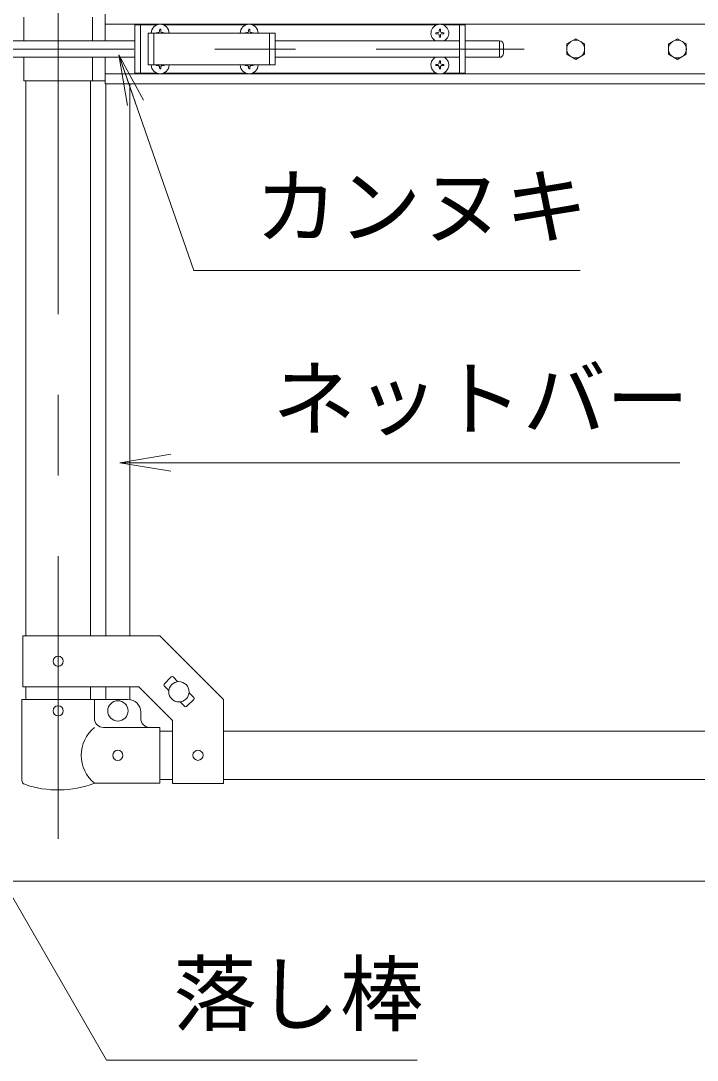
# Model space of a CAD drawing. Units: millimetres at full size; details may follow other scales. Extents: x -4200 to 4200, y -2970 to 2970.
# Drawn here: x 1243 to 1775, y -710 to 109 of the extents above; entities that cross this region are included whole.
import ezdxf
from ezdxf.enums import TextEntityAlignment as Align

# ---------------------------------------------------------------- set-up
doc = ezdxf.new("R2010")
doc.units = ezdxf.units.MM
doc.header["$LTSCALE"] = 10
doc.linetypes.add('DASHED', pattern=[7.5, 6, -1.5])
doc.linetypes.add('USER1', pattern=[50.8, 31.75, -6.35, 6.35, -6.35])
for name, color, linetype, lineweight in [('0-2_D-BMK', 2, 'USER1', 13), ('0-3_D-STR1', 1, 'Continuous', 18), ('0-4_D-STR3', 3, 'Continuous', 13), ('0-5_0', 7, 'Continuous', 18), ('0-7_D-BGD', 7, 'Continuous', 18), ('0-B_D-STR-TXT', 7, 'Continuous', 13)]:
    doc.layers.add(name, color=color, linetype=linetype, lineweight=lineweight)
doc.styles.add('ＭＳ ゴシック', font='')
doc.styles.get('ＭＳ ゴシック').set_extended_font_data('MS Gothic')

# ---------------------------------------------------------------- blocks, each defined once
blk = doc.blocks.new('_Open')
at = {"layer": '0-5_0'}
blk.add_line((-10, 1.667), (0, 0), dxfattribs=at)
blk.add_lwpolyline([(-10, -1.667), (0, 0), (-10, 0)], dxfattribs=at)

msp = doc.modelspace()

# ---------------------------------------------------------------- linework, layer by layer
at = {"layer": '0-2_D-BMK'}
for p, q in [((1272.39, 702.99), (1272.39, -535.4)), ((1014.52, 86.26), (1638.97, 86.26))]:
    msp.add_line(p, q, dxfattribs=at)
at = {"layer": '0-3_D-STR1'}
for p, q in [((1246.99, 61.26), (1246.99, -375.69)), ((1297.79, 61.26), (1297.79, -375.69)), ((1246.99, -415.69), (1246.99, -425.74)), ((1297.79, -415.69), (1297.79, -425.74)), ((1362.39, -450.74), (1352.39, -450.74)), ((2036.59, -450.74), (1402.39, -450.74)), ((1362.39, -488.74), (1352.39, -488.74)), ((2036.59, -488.74), (1402.39, -488.74))]:
    msp.add_line(p, q, dxfattribs=at)
at = {"layer": '0-4_D-STR3'}
for p, q in [((1245.39, 111.26), (1245.39, 92.76)), ((1299.39, 111.26), (1299.39, 92.76)), ((1309.49, 92.76), (1309.49, 113.76)), ((1309.49, 105.76), (2129.49, 105.76)), ((1332.64, 105.26), (1332.64, 67.26)), ((1332.64, 105.26), (1350.04, 105.26)), ((1337.14, 105.26), (1337.14, 67.26)), ((1343.14, 98.76), (1343.14, 73.76)), ((1343.14, 98.76), (1443.14, 98.76)), ((1350.79, 99.18), (1349.49, 99.15)), ((1349.49, 99.15), (1349.49, 98.76)), ((1352.25, 101.91), (1352.22, 100.61)), ((1352.25, 101.91), (1353.04, 101.91)), ((1353.04, 101.91), (1353.06, 100.61)), ((1355.24, 105.26), (1420.04, 105.26)), ((1420.79, 99.18), (1419.49, 99.15)), ((1419.49, 99.15), (1419.49, 98.76)), ((1422.25, 101.91), (1422.22, 100.61)), ((1422.25, 101.91), (1423.04, 101.91)), ((1423.04, 101.91), (1423.06, 100.61)), ((1424.49, 99.18), (1425.79, 99.15)), ((1425.24, 105.26), (1570.04, 105.26)), ((1425.79, 99.15), (1425.79, 98.76)), ((1443.14, 98.76), (1443.14, 73.76)), ((1570.79, 99.18), (1569.49, 99.15)), ((1569.49, 99.15), (1569.49, 98.36)), ((1570.79, 98.34), (1569.49, 98.36)), ((1572.25, 101.91), (1572.22, 100.61)), ((1572.25, 101.91), (1573.04, 101.91)), ((1573.04, 101.91), (1573.06, 100.61)), ((1574.49, 99.18), (1575.79, 99.15)), ((1574.49, 98.34), (1575.79, 98.36)), ((1575.24, 105.26), (1592.64, 105.26)), ((1575.79, 99.15), (1575.79, 98.36)), ((1588.14, 105.26), (1588.14, 67.26)), ((1592.64, 105.26), (1592.64, 67.26)), ((1151.84, 92.76), (1332.64, 92.76)), ((1443.14, 92.76), (1588.14, 92.76)), ((1572.25, 95.61), (1572.22, 96.91)), ((1572.25, 95.61), (1573.04, 95.61)), ((1573.04, 95.61), (1573.06, 96.91)), ((1592.64, 92.76), (1619.64, 92.76)), ((1619.64, 92.76), (1619.64, 79.76)), ((1622.64, 89.76), (1622.64, 82.76)), ((1151.84, 79.76), (1332.64, 79.76)), ((1245.39, 79.76), (1245.39, 61.26)), ((1299.39, 79.76), (1299.39, 61.26)), ((1309.49, 58.76), (1309.49, 79.76)), ((1343.14, 73.76), (1443.14, 73.76)), ((1349.49, 73.36), (1349.49, 73.76)), ((1355.79, 73.36), (1355.79, 73.76)), ((1419.49, 73.36), (1419.49, 73.76)), ((1425.79, 73.36), (1425.79, 73.76)), ((1443.14, 79.76), (1588.14, 79.76)), ((1570.79, 74.18), (1569.49, 74.15)), ((1569.49, 73.36), (1569.49, 74.15)), ((1572.25, 76.91), (1572.22, 75.61)), ((1572.25, 76.91), (1573.04, 76.91)), ((1573.04, 76.91), (1573.06, 75.61)), ((1574.49, 74.18), (1575.79, 74.15)), ((1575.79, 73.36), (1575.79, 74.15)), ((1592.64, 79.76), (1619.64, 79.76)), ((1309.49, 66.76), (2129.49, 66.76)), ((1332.64, 67.26), (1350.04, 67.26)), ((1350.79, 73.34), (1349.49, 73.36)), ((1352.25, 70.61), (1352.22, 71.91)), ((1352.25, 70.61), (1353.04, 70.61)), ((1353.04, 70.61), (1353.06, 71.91)), ((1354.49, 73.34), (1355.79, 73.36)), ((1355.24, 67.26), (1420.04, 67.26)), ((1420.79, 73.34), (1419.49, 73.36)), ((1422.25, 70.61), (1422.22, 71.91)), ((1422.25, 70.61), (1423.04, 70.61)), ((1423.04, 70.61), (1423.06, 71.91)), ((1424.49, 73.34), (1425.79, 73.36)), ((1425.24, 67.26), (1570.04, 67.26)), ((1570.79, 73.34), (1569.49, 73.36)), ((1572.25, 70.61), (1572.22, 71.91)), ((1572.25, 70.61), (1573.04, 70.61)), ((1573.04, 70.61), (1573.06, 71.91)), ((1574.49, 73.34), (1575.79, 73.36)), ((1575.24, 67.26), (1592.64, 67.26)), ((1245.39, 61.26), (1309.49, 61.26)), ((1309.49, 58.76), (2129.49, 58.76)), ((1309.89, 58.76), (1309.89, -375.69)), ((1328.89, 58.76), (1328.89, -375.69)), ((1244.69, -415.69), (1244.69, -375.69)), ((1355.72, -413.68), (1361.38, -408.02)), ((1362.8, -408.02), (1366.51, -411.74)), ((1244.69, -415.69), (1335.82, -415.69)), ((1309.89, -415.69), (1309.89, -425.74)), ((1328.89, -415.69), (1328.89, -425.74)), ((1335.82, -415.69), (1362.39, -442.26)), ((1355.72, -415.1), (1359.44, -418.81)), ((1375.34, -420.57), (1379.06, -424.29)), ((1243.84, -425.74), (1300.94, -425.74)), ((1243.84, -425.74), (1243.84, -489.43)), ((1300.94, -425.74), (1300.94, -440.74)), ((1300.94, -425.74), (1327.39, -425.74)), ((1368.27, -427.64), (1371.99, -431.36)), ((1373.4, -431.36), (1379.06, -425.7)), ((1402.39, -491.94), (1402.39, -425.69)), ((1337.39, -440.74), (1337.39, -435.74)), ((1352.39, -447.74), (1307.94, -447.74)), ((1352.39, -491.74), (1352.39, -447.74)), ((1362.39, -491.94), (1362.39, -442.26)), ((1352.39, -491.74), (1300.94, -491.74)), ((1362.39, -491.94), (1402.39, -491.94))]:
    msp.add_line(p, q, dxfattribs=at)
at = {"layer": '0-4_D-STR3', "linetype": 'DASHED'}
for p, q in [((1347.64, 98.76), (1347.64, 73.76)), ((1438.64, 98.76), (1438.64, 73.76))]:
    msp.add_line(p, q, dxfattribs=at)
at = {"layer": '0-4_D-STR3'}
for points in [[(1354.49, 99.18), (1355.79, 99.15), (1355.79, 98.76)], [(1244.69, -375.69), (1352.39, -375.69), (1402.39, -425.69)]]:
    msp.add_lwpolyline(points, dxfattribs=at)
for points in [[(1679.49, 94.36), (1672.48, 90.31), (1672.48, 82.21), (1679.49, 78.16), (1686.51, 82.21), (1686.51, 90.31)], [(1759.49, 94.36), (1752.48, 90.31), (1752.48, 82.21), (1759.49, 78.16), (1766.51, 82.21), (1766.51, 90.31)]]:
    msp.add_lwpolyline(points, close=True, dxfattribs=at)
for centre, radius in [((1679.49, 86.26), 7.03), ((1759.49, 86.26), 7.03), ((1272.39, -395.69), 4), ((1367.39, -419.69), 8), ((1272.39, -434.74), 4), ((1319.39, -434.74), 8), ((1319.39, -469.74), 4), ((1382.39, -469.69), 4)]:
    msp.add_circle(centre, radius, dxfattribs=at)
for centre, radius, start, end in [((1352.64, 98.76), 7, 0, 180), ((1350.74, 100.66), 1.49, 270, 0), ((1354.55, 100.66), 1.49, 180, 270), ((1422.64, 98.76), 7, 0, 180), ((1420.74, 100.66), 1.49, 270, 0), ((1424.55, 100.66), 1.49, 180, 270), ((1572.64, 98.76), 7, 301.00272, 238.99728), ((1570.74, 100.66), 1.49, 270, 0), ((1570.74, 96.85), 1.49, 0, 90), ((1574.55, 100.66), 1.49, 180, 270), ((1574.55, 96.85), 1.49, 90, 180), ((1619.64, 89.76), 3, 0, 90), ((1619.64, 82.76), 3, 270, 0), ((1352.64, 73.76), 7, 180, 0), ((1422.64, 73.76), 7, 180, 0), ((1572.64, 73.76), 7, 121.00272, 58.99728), ((1570.74, 75.66), 1.49, 270, 0), ((1574.55, 75.66), 1.49, 180, 270), ((1350.74, 71.85), 1.49, 0, 90), ((1354.55, 71.85), 1.49, 90, 180), ((1420.74, 71.85), 1.49, 0, 90), ((1424.55, 71.85), 1.49, 90, 180), ((1570.74, 71.85), 1.49, 0, 90), ((1574.55, 71.85), 1.49, 90, 180), ((1362.09, -408.73), 1, 45, 135), ((1356.43, -414.39), 1, 135, 225), ((1378.35, -424.99), 1, 315, 45), ((1327.39, -435.74), 10, 0, 90), ((1372.69, -430.65), 1, 225, 315), ((1307.94, -440.74), 7, 180, 270), ((1344.39, -440.74), 7, 180, 270), ((1319.14, -469.74), 28.55, 129.59418, 230.40582), ((1247.14, -489.43), 3.3, 180, 250.77949), ((1272.39, -417.01), 80, 250.77949, 290.9084)]:
    msp.add_arc(centre, radius, start, end, dxfattribs=at)
at = {"layer": '0-7_D-BGD'}
msp.add_line((366.99, -568.74), (2116.99, -568.74), dxfattribs=at)
at = {"layer": '0-B_D-STR-TXT'}
msp.add_line((1761.49, -239.42), (1322.9, -239.42), dxfattribs=at)
for points in [[(1683.01, -88.19), (1379.04, -88.19), (1320.69, 79.84)], [(1554.77, -709.73), (1310.45, -709.73), (1216.78, -547.49)]]:
    msp.add_lwpolyline(points, dxfattribs=at)

# ---------------------------------------------------------------- block references
at = {"layer": '0-B_D-STR-TXT', "xscale": 4, "yscale": 4}
for p, rotation in [((1320.03, 81.73), 109.15293), ((1320.9, -239.42), 180)]:
    msp.add_blockref('_Open', p, dxfattribs=dict(at, rotation=rotation))

# ---------------------------------------------------------------- texts
at = {"layer": '0-B_D-STR-TXT', "style": 'ＭＳ ゴシック'}
for s, p in [('カンヌキ', (1426.92, -76.11)), ('ネットバー', (1440.93, -227.47)), ('落し棒', (1362.89, -696))]:
    msp.add_text(s, height=48.09, dxfattribs=at).set_placement(p, align=Align.BOTTOM_LEFT)

doc.saveas('drawing.dxf')
